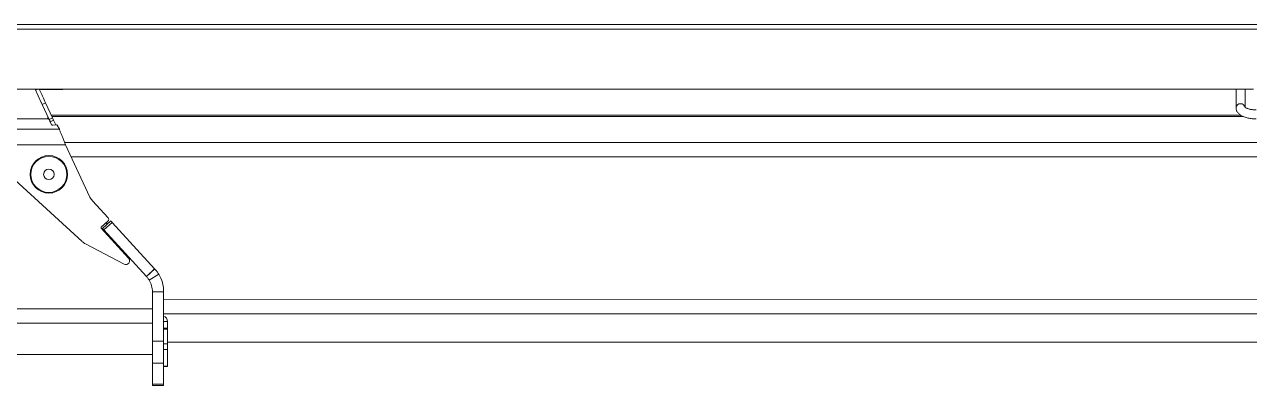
# Model space of a CAD drawing. Header units: millimetres. Extents: x 157 to 416, y 629 to 713.
# Drawn here: x 286.5 to 319.16, y 700.71 to 710.32 of the extents above; entities that cross this region are included whole.
import ezdxf

# ---------------------------------------------------------------- set-up
doc = ezdxf.new("R2010")
doc.units = ezdxf.units.MM

msp = doc.modelspace()

# ---------------------------------------------------------------- linework, layer by layer
at = {"color": 7, "linetype": 'Continuous', "lineweight": 15}
for p, q in [((324.062, 710.198), (283.548, 710.2)), ((322.414, 710.319), (286.272, 710.32)), ((283.548, 708.6), (319.272, 708.599)), ((286.949, 708.246), (286.785, 708.6)), ((286.899, 708.59), (287.442, 708.59)), ((318.803, 708.599), (318.802, 708.589)), ((318.802, 708.589), (318.802, 708.106)), ((319.042, 708.119), (319.042, 708.589)), ((287.064, 708.236), (286.973, 708.194)), ((286.973, 708.194), (287.159, 707.795)), ((287.064, 708.236), (287.25, 707.837)), ((287.1, 707.815), (285.935, 707.815)), ((287.25, 707.837), (287.159, 707.795)), ((287.167, 707.78), (287.159, 707.795)), ((287.279, 707.775), (287.189, 707.733)), ((287.189, 707.733), (287.225, 707.655)), ((287.216, 707.91), (318.924, 707.909)), ((287.25, 707.837), (287.279, 707.775)), ((287.279, 707.775), (287.337, 707.651)), ((287.433, 707.534), (286.002, 707.534)), ((287.232, 707.65), (287.229, 707.656)), ((287.353, 707.653), (287.255, 707.644)), ((287.433, 707.534), (287.377, 707.646)), ((287.598, 707.117), (286.052, 707.118)), ((288.246, 705.729), (287.598, 707.117)), ((286.246, 706.186), (288.041, 704.542)), ((288.731, 705.172), (288.313, 705.628)), ((289.278, 704.101), (288.549, 704.897)), ((288.55, 704.925), (288.727, 705.088)), ((288.583, 704.89), (288.804, 705.093)), ((288.618, 704.852), (288.839, 705.055)), ((289.751, 703.615), (288.618, 704.852)), ((288.712, 705.008), (288.68, 705.044)), ((289.972, 703.818), (288.839, 705.055)), ((288.127, 704.482), (289.158, 703.945)), ((289.751, 703.615), (289.972, 703.818)), ((289.975, 703.815), (289.754, 703.612)), ((289.823, 703.52), (290.079, 703.677)), ((290.212, 703.207), (289.912, 703.207)), ((289.912, 701.889), (289.912, 703.207)), ((290.212, 701.889), (290.212, 703.207)), ((290.312, 702.416), (290.212, 702.416)), ((290.312, 702.237), (290.212, 702.237)), ((290.312, 702.211), (290.212, 702.211)), ((290.312, 702.416), (290.312, 702.237)), ((290.312, 702.211), (290.312, 702.237)), ((290.312, 702.211), (290.312, 701.819)), ((289.912, 701.889), (290.212, 701.889)), ((329.612, 701.865), (290.312, 701.867)), ((289.912, 701.536), (251.812, 701.538)), ((290.312, 701.819), (290.212, 701.819)), ((290.312, 701.674), (290.212, 701.674)), ((290.312, 701.231), (290.312, 701.674)), ((289.911, 700.751), (289.912, 701.31)), ((289.912, 701.31), (290.212, 701.31)), ((290.211, 700.751), (290.212, 701.31)), ((290.312, 701.231), (290.212, 701.231)), ((290.212, 701.216), (290.312, 701.216)), ((290.312, 701.231), (290.312, 701.216)), ((289.911, 700.751), (290.211, 700.751)), ((289.911, 700.714), (289.911, 700.751)), ((289.911, 700.714), (290.211, 700.714)), ((290.211, 700.714), (290.211, 700.751))]:
    msp.add_line(p, q, dxfattribs=at)
at = {"color": 8, "linetype": 'Continuous', "lineweight": 15}
for p, q in [((286.856, 708.6), (286.797, 708.573)), ((287.442, 708.59), (287.442, 708.6)), ((318.802, 708.589), (318.802, 708.599)), ((319.041, 708.599), (319.042, 708.589)), ((287.234, 707.871), (319, 707.87)), ((287.575, 707.18), (326.646, 707.179)), ((287.746, 706.8), (327.035, 706.798)), ((329.612, 702.997), (290.212, 702.999)), ((289.912, 702.75), (251.812, 702.752)), ((329.612, 702.617), (290.212, 702.618)), ((289.912, 702.37), (251.812, 702.371))]:
    msp.add_line(p, q, dxfattribs=at)
at = {"color": 7, "linetype": 'Continuous', "lineweight": 15, "flags": 128}
for points in [[(286.893, 708.603), (286.912, 708.563), (286.936, 708.511), (286.96, 708.46), (286.983, 708.411), (287.005, 708.363), (287.026, 708.318), (287.046, 708.276), (287.064, 708.236)], [(286.949, 708.246), (286.955, 708.233), (286.973, 708.194)], [(287.159, 707.795), (287.162, 707.789), (287.166, 707.781), (287.169, 707.774), (287.173, 707.765), (287.177, 707.757), (287.181, 707.749), (287.185, 707.74), (287.189, 707.733)], [(288.618, 704.852), (288.611, 704.86), (288.604, 704.867), (288.598, 704.874), (288.593, 704.879), (288.589, 704.884), (288.586, 704.887), (288.584, 704.889), (288.583, 704.89)], [(288.839, 705.055), (288.832, 705.063), (288.826, 705.07), (288.82, 705.076), (288.814, 705.082), (288.81, 705.087), (288.807, 705.09), (288.805, 705.092), (288.804, 705.093)], [(289.912, 701.31), (289.912, 701.33), (289.912, 701.357), (289.912, 701.39), (289.912, 701.43), (289.912, 701.474), (289.912, 701.524), (289.912, 701.578), (289.912, 701.636), (289.912, 701.697), (289.912, 701.76), (289.912, 701.824), (289.912, 701.889)], [(290.212, 701.31), (290.212, 701.33), (290.212, 701.357), (290.212, 701.39), (290.212, 701.43), (290.212, 701.474), (290.212, 701.524), (290.212, 701.578), (290.212, 701.636), (290.212, 701.697), (290.212, 701.76), (290.212, 701.824), (290.212, 701.889)], [(290.312, 701.819), (290.312, 701.796), (290.312, 701.774), (290.312, 701.753), (290.312, 701.733), (290.312, 701.715), (290.312, 701.699), (290.312, 701.685), (290.312, 701.674)]]:
    msp.add_lwpolyline(points, dxfattribs=at)
at = {"color": 8, "linetype": 'Continuous', "lineweight": 15, "flags": 128}
for points in [[(318.802, 708.106), (318.804, 708.126), (318.813, 708.152)], [(318.813, 708.152), (318.829, 708.175), (318.851, 708.193), (318.877, 708.207), (318.906, 708.213), (318.936, 708.214), (318.966, 708.207), (318.992, 708.194), (319.014, 708.175), (319.03, 708.152), (319.04, 708.126), (319.04, 708.124)]]:
    msp.add_lwpolyline(points, dxfattribs=at)
at = {"color": 7, "linetype": 'Continuous', "lineweight": 15}
for radius in [0.5, 0.48, 0.14]:
    msp.add_circle((287.152, 706.333), radius, dxfattribs=at)
for centre, radius, start, end in [((287.109, 707.745), 0.0702, 44.8704, 97.3377), ((287.068, 707.849), 0.06, 323.7202, 18.9432), ((287.25, 707.67), 0.0267, 227.1742, 282.113), ((287.359, 707.627), 0.0267, 47.1742, 102.113), ((288.608, 705.898), 0.4, 204.9976, 222.4976), ((288.686, 705.132), 0.06, 312.4976, 42.4976), ((288.563, 704.911), 0.02, 132.4976, 222.4976), ((288.312, 704.836), 0.4, 227.4976, 242.4976), ((289.205, 704.033), 0.1, 242.4976, 42.4976), ((290.285, 704.102), 0.422, 222.1908, 222.7387), ((289.3, 703.198), 0.614, 42.3757, 42.753), ((289.312, 703.207), 0.6, 359.9976, 31.4442), ((289.312, 703.207), 0.9, 359.9976, 31.4442), ((290.149, 702.412), 0.163, 1.4897, 67.2718)]:
    msp.add_arc(centre, radius, start, end, dxfattribs=at)
for points, knots in [([(287.442, 708.59), (287.456, 708.59), (287.494, 708.591), (287.536, 708.594), (287.565, 708.599), (287.569, 708.6)], [0, 0, 0, 0, 0.324027, 0.888282, 1, 1, 1, 1]), ([(319.041, 708.583), (319.041, 708.583), (319.041, 708.582), (319.043, 708.586), (319.046, 708.592), (319.05, 708.598), (319.051, 708.599)], [0, 0, 0, 0, 0.094028, 0.494237, 0.89532, 1, 1, 1, 1]), ([(318.802, 708.106), (318.802, 708.096), (318.803, 708.074), (318.811, 708.042), (318.825, 708.01), (318.844, 707.981), (318.868, 707.953), (318.897, 707.927), (318.932, 707.902), (318.973, 707.88), (319.019, 707.86), (319.069, 707.844), (319.122, 707.83), (319.176, 707.82), (319.232, 707.813), (319.287, 707.809), (319.324, 707.808), (319.342, 707.808)], [0, 0, 0, 0, 0.048255, 0.104755, 0.161357, 0.219493, 0.280567, 0.345861, 0.415993, 0.490124, 0.566026, 0.641349, 0.715607, 0.788854, 0.861354, 0.933363, 1, 1, 1, 1]), ([(319.342, 708.048), (319.334, 708.048), (319.311, 708.048), (319.273, 708.05), (319.229, 708.055), (319.187, 708.062), (319.15, 708.071), (319.116, 708.081), (319.088, 708.092), (319.066, 708.102), (319.05, 708.113), (319.041, 708.12), (319.037, 708.124), (319.038, 708.124), (319.038, 708.123)], [0, 0, 0, 0, 0.0512, 0.149562, 0.247583, 0.344832, 0.440852, 0.535185, 0.627348, 0.716845, 0.803422, 0.88722, 0.969333, 1, 1, 1, 1]), ([(287.456, 707.461), (287.452, 707.475), (287.444, 707.504), (287.437, 707.524), (287.433, 707.534)], [0, 0, 0, 0, 0.50001, 1, 1, 1, 1]), ([(287.598, 707.117), (287.586, 707.15), (287.563, 707.214), (287.527, 707.307), (287.491, 707.392), (287.467, 707.438), (287.456, 707.461)], [0, 0, 0, 0, 0.249999, 0.500004, 0.750007, 1, 1, 1, 1]), ([(290.079, 703.677), (290.072, 703.689), (290.056, 703.713), (290.031, 703.749), (290.004, 703.783), (289.985, 703.804), (289.975, 703.815)], [0, 0, 0, 0, 0.250279, 0.500423, 0.750235, 1, 1, 1, 1]), ([(289.823, 703.52), (289.817, 703.531), (289.803, 703.553), (289.779, 703.584), (289.762, 703.603), (289.754, 703.612)], [0, 0, 0, 0, 0.332814, 0.666063, 1, 1, 1, 1])]:
    msp.add_open_spline(points, degree=3, knots=knots, dxfattribs=at)

doc.saveas('drawing.dxf')
